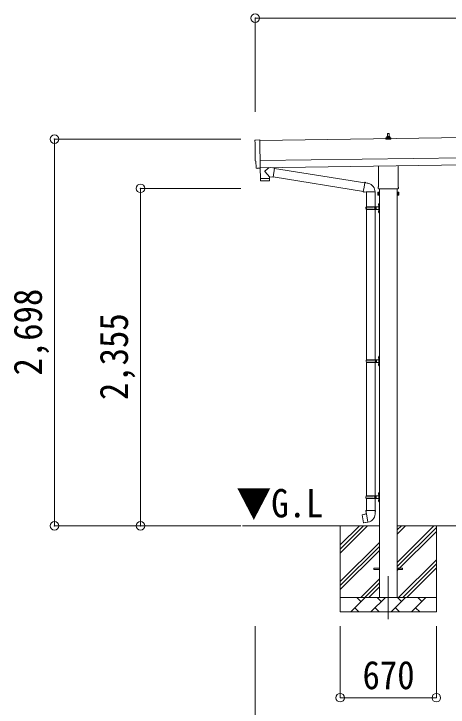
# Model space of a CAD drawing. Units: millimetres at full size, sheet at 1:60. Extents: x -16864 to 16864, y -11640 to 11640.
# Drawn here: x -564 to 2464, y -8359 to -3521 of the extents above; entities that cross this region are included whole.
import ezdxf
from ezdxf.enums import TextEntityAlignment as Align

# ---------------------------------------------------------------- set-up
doc = ezdxf.new("R2010")
doc.units = ezdxf.units.MM
doc.header["$LTSCALE"] = 60
doc.header["$PDMODE"] = 32
doc.header["$PDSIZE"] = 60
doc.linetypes.add('CHAIN1', pattern=[8, 5, -1, 1, -1])
for name, color, linetype, lineweight in [('0-1_Defpoints', 7, 'CHAIN1', 9), ('0-2_TEXT1', 4, 'Continuous', 9), ('0-3_SHAPE', 7, 'Continuous', 9), ('0-7_PARTS2', 7, 'Continuous', 9), ('0-8_TABLE1', 6, 'Continuous', 9), ('0-9_DIM1', 7, 'Continuous', 9)]:
    doc.layers.add(name, color=color, linetype=linetype, lineweight=lineweight)
doc.styles.add('ＭＳ ゴシック', font='')
doc.styles.get('ＭＳ ゴシック').set_extended_font_data('MS Gothic')

msp = doc.modelspace()

# ---------------------------------------------------------------- linework, layer by layer
at = {"layer": '0-1_Defpoints'}
msp.add_line((2047.05, -7443.97), (2047.05, -7792.97), dxfattribs=at)
at = {"layer": '0-2_TEXT1'}
for p, q in [((6687.12, -4326.28), (1151.66, -4405.36)), ((2029.11, -4395.22), (2029.11, -4387.5)), ((2065.61, -4395.22), (2029.11, -4395.22)), ((2029.49, -4386.72), (2065.23, -4386.72)), ((2029.88, -4386.53), (2036.6, -4384.9)), ((2036.98, -4384.72), (2057.74, -4384.72)), ((2037.36, -4383.93), (2037.36, -4379.72)), ((2038.36, -4379.72), (2056.36, -4379.72)), ((2041.36, -4379.72), (2042.09, -4356.19)), ((2043.09, -4355.22), (2051.64, -4355.22)), ((2052.64, -4356.19), (2053.36, -4379.72)), ((2057.36, -4383.93), (2057.36, -4379.72)), ((2064.85, -4386.53), (2058.13, -4384.9)), ((2065.61, -4395.22), (2065.61, -4387.5)), ((1153.66, -4545.34), (6689.12, -4466.27)), ((1154.37, -4595.34), (6689.84, -4516.26)), ((1978.75, -4729.2), (1978.75, -4583.56)), ((2115.35, -4581.61), (2115.35, -4729.2)), ((1134.79, -4599.39), (1127.87, -4599.13)), ((1977.05, -4737.97), (1977.05, -4732.47)), ((2117.05, -4732.47), (2117.05, -4737.97)), ((1973.05, -4767.47), (1973.81, -4766.16)), ((1973.05, -4767.47), (1973.05, -4784.47)), ((1973.05, -4784.47), (1973.81, -4785.79)), ((1980.05, -4771.07), (1973.81, -4771.07)), ((1980.05, -4780.88), (1973.81, -4780.88)), ((1980.05, -4785.79), (1973.81, -4785.79)), ((2114.99, -4741.47), (1979.12, -4741.47)), ((1982.55, -4785.17), (1980.05, -4785.17)), ((1984.55, -4741.47), (1984.55, -7593.97)), ((2109.55, -7593.97), (2109.55, -4741.47)), ((2111.55, -4785.17), (2114.05, -4785.17)), ((2114.05, -4771.07), (2120.3, -4771.07)), ((2114.05, -4780.88), (2120.3, -4780.88)), ((2114.05, -4785.79), (2120.3, -4785.79)), ((2121.05, -4767.47), (2120.3, -4766.16)), ((2121.05, -4784.47), (2120.3, -4785.79)), ((2121.05, -4767.47), (2121.05, -4784.47)), ((1947.05, -7389.47), (1984.55, -7389.47)), ((1947.05, -7398.47), (1947.05, -7389.47)), ((1947.05, -7389.47), (1984.55, -7389.47)), ((1947.05, -7398.47), (1947.05, -7389.47)), ((1947.05, -7398.47), (1984.55, -7398.47)), ((1947.05, -7398.47), (1984.55, -7398.47)), ((2109.55, -7389.47), (2147.05, -7389.47)), ((2109.55, -7389.47), (2147.05, -7389.47)), ((2109.55, -7398.47), (2147.05, -7398.47)), ((2109.55, -7398.47), (2147.05, -7398.47)), ((2147.05, -7398.47), (2147.05, -7389.47)), ((2147.05, -7398.47), (2147.05, -7389.47))]:
    msp.add_line(p, q, dxfattribs=at)
for points in [[(1120.04, -4402.37), (1151.58, -4400.27), (1154.41, -4598.11)], [(1124.99, -4596.17), (1124.32, -4549.15), (1123.72, -4549.16)], [(1135.53, -4599.1), (1136.19, -4598.46), (1154.43, -4599.11)], [(1980.05, -4785.79), (1980.05, -4766.16), (1973.81, -4766.16)], [(1980.05, -4785.17), (1980.05, -4766.77), (1982.55, -4766.77)], [(2114.05, -4785.17), (2114.05, -4766.77), (2111.55, -4766.77)], [(2114.05, -4785.79), (2114.05, -4766.16), (2120.3, -4766.16)]]:
    msp.add_lwpolyline(points, dxfattribs=at)
for points in [[(1982.55, -4786.47), (1982.55, -4765.47), (1984.55, -4765.47), (1984.55, -4786.47)], [(2111.55, -4786.47), (2111.55, -4765.47), (2109.55, -4765.47), (2109.55, -4786.47)]]:
    msp.add_lwpolyline(points, close=True, dxfattribs=at)
for centre, radius, start, end in [((2030.11, -4387.5), 1, 103.62699, 180), ((2036.36, -4383.93), 1, 283.62699, 0), ((2041.45, -4380.35), 4.13, 90, 171.17633), ((2038.36, -4380.72), 1, 90, 180), ((2043.09, -4356.22), 1, 90, 178.60509), ((2050.7, -4379.72), 4.83, 133.60282, 180), ((2044.03, -4379.72), 4.83, 0, 46.39718), ((2051.64, -4356.22), 1, 1.39491, 90), ((2053.28, -4380.35), 4.13, 8.82367, 90), ((2056.36, -4380.72), 1, 0, 90), ((2058.36, -4383.93), 1, 180, 256.37301), ((2064.61, -4387.5), 1, 0, 76.37301), ((1981.05, -4732.47), 4, 125.09963, 180), ((1981.05, -4737.97), 4, 180, 194.47751), ((1981.05, -4737.97), 4, 194.47751, 241.04498), ((2113.05, -4737.97), 4, 298.95502, 345.52249), ((2113.05, -4732.47), 4, 0, 54.90037), ((2113.05, -4737.97), 4, 345.52249, 0), ((1977.4, -4768.61), 4.34, 145.61575, 214.38425), ((1989.3, -4775.97), 16.24, 162.41205, 197.58795), ((1977.4, -4783.34), 4.34, 145.61575, 214.38425), ((2104.81, -4775.97), 16.24, 342.41205, 17.58795), ((2116.71, -4768.61), 4.34, 325.61575, 34.38425), ((2116.71, -4783.34), 4.34, 325.61575, 34.38425)]:
    msp.add_arc(centre, radius, start, end, dxfattribs=at)
for centre, major_axis, ratio, start_param, end_param in [((1120.24, -4405.37), (-3, -0.04), 0.99863, 4.7647489, 6.2979817), ((-3644.13, -4543.86), (4762.89, 68.04), 0.99863, 6.2686928, 6.2979817), ((1123.65, -4544.76), (-4.41, -0.06), 0.99863, 6.2686928, 7.8539816), ((1127.99, -4596.12), (-2.15, -2.1), 0.9974, 5.5252311, 7.0411395), ((1134.84, -4598.39), (-0.717, -0.7), 0.9974, 0.7579542, 1.5707963)]:
    msp.add_ellipse(centre, major_axis=major_axis, ratio=ratio, start_param=start_param, end_param=end_param, dxfattribs=at)
at = {"layer": '0-3_SHAPE'}
for p, q in [((1984.55, -7093.97), (1030.61, -7093.97)), ((1712.05, -7093.97), (1712.05, -7693.97)), ((1712.05, -7227.46), (1845.54, -7093.97)), ((1712.05, -7255.74), (1873.82, -7093.97)), ((1712.05, -7284.03), (1902.11, -7093.97)), ((3984.55, -7093.97), (2109.55, -7093.97)), ((2109.55, -7122.8), (2138.38, -7093.97)), ((2109.55, -7151.08), (2166.66, -7093.97)), ((2109.55, -7349.07), (2362.05, -7096.57)), ((2109.55, -7377.36), (2382.05, -7104.86)), ((2382.05, -7093.97), (2382.05, -7693.97)), ((2109.55, -7405.64), (2382.05, -7133.14)), ((1712.05, -7482.02), (1984.55, -7209.52)), ((1712.05, -7510.3), (1984.55, -7237.8)), ((1712.05, -7538.58), (1984.55, -7266.08)), ((2119.21, -7593.97), (2382.05, -7331.13)), ((2147.5, -7593.97), (2382.05, -7359.42)), ((2175.78, -7593.97), (2382.05, -7387.7)), ((1854.65, -7593.97), (1984.55, -7464.07)), ((1882.94, -7593.97), (1984.55, -7492.36)), ((1911.22, -7593.97), (1984.55, -7520.64)), ((1712.05, -7593.97), (2382.05, -7593.97)), ((1784.92, -7693.97), (1884.92, -7593.97)), ((1856.37, -7622.53), (1827.82, -7593.97)), ((1926.34, -7693.97), (2026.34, -7593.97)), ((1997.79, -7622.53), (1969.24, -7593.97)), ((2067.77, -7693.97), (2167.77, -7593.97)), ((2139.21, -7622.53), (2110.66, -7593.97)), ((2209.19, -7693.97), (2309.19, -7593.97)), ((2280.63, -7622.53), (2252.08, -7593.97)), ((1813.48, -7665.42), (1842.03, -7693.97)), ((1954.9, -7665.42), (1983.45, -7693.97)), ((2096.32, -7665.42), (2124.87, -7693.97)), ((2237.74, -7665.42), (2266.29, -7693.97)), ((2382.05, -7693.97), (1712.05, -7693.97))]:
    msp.add_line(p, q, dxfattribs=at)
at = {"layer": '0-8_TABLE1'}
for p, q in [((1119.05, -3551.34), (1119.05, -4205.66)), ((12978.05, -3551.34), (1119.05, -3551.34)), ((-280.95, -4395.68), (1019.75, -4395.68)), ((-280.95, -4395.68), (-280.95, -7093.97)), ((319.05, -4738.97), (1019.75, -4738.97)), ((319.05, -4738.97), (319.05, -7093.97)), ((-280.95, -7093.97), (1019.75, -7093.97)), ((1118.75, -8994.97), (1118.75, -7792.97)), ((1712.05, -8292.97), (1712.05, -7792.97)), ((2382.05, -8292.97), (2382.05, -7792.97)), ((1712.05, -8292.97), (2382.05, -8292.97))]:
    msp.add_line(p, q, dxfattribs=at)
for p in [(1119.05, -3551.34), (-280.95, -4395.68), (319.05, -4738.97), (-280.95, -7093.97), (319.05, -7093.97), (1712.05, -8292.97), (2382.05, -8292.97)]:
    msp.add_point(p, dxfattribs=at)
at = {"layer": '0-9_DIM1'}
for p, q in [((1215.82, -4594.46), (1188.17, -4616.97)), ((1253.44, -4598.47), (1227.6, -4594.29)), ((1154.41, -4598.11), (1154.43, -4599.11)), ((1218.86, -4657.41), (1187.99, -4624.3)), ((1253.44, -4598.47), (1243.27, -4661.35)), ((1253.14, -4600.3), (1883.49, -4700.66)), ((1155.06, -4671.34), (1155.47, -4684.38)), ((1216.05, -4686.47), (1158.51, -4687.29)), ((1159.54, -4670.27), (1159.57, -4671.27)), ((1214.54, -4669.49), (1214.53, -4670.49)), ((1218.86, -4657.41), (1243.27, -4661.35)), ((1218.86, -4657.41), (1219.04, -4669.42)), ((1243.57, -4659.53), (1873.07, -4759.75)), ((1872.75, -4761.57), (1878.28, -4730.2)), ((1883.81, -4698.84), (1878.28, -4730.2)), ((1883.81, -4698.84), (1884.96, -4696.86)), ((1884.96, -4696.86), (1888.52, -4697.49)), ((1888.52, -4697.49), (1888.93, -4699.83)), ((1903.45, -4702.66), (1905.13, -4704.29)), ((1905.13, -4704.29), (1907.25, -4704.73)), ((1872.75, -4761.57), (1873.15, -4763.82)), ((1872.75, -4761.57), (1877.9, -4762.39)), ((1873.15, -4763.82), (1876.71, -4764.45)), ((1876.71, -4764.45), (1877.9, -4762.39)), ((1877.9, -4762.39), (1892.51, -4764.7)), ((1892.51, -4764.7), (1894.71, -4763.72)), ((1955.01, -4764.11), (1893.83, -4764.11)), ((1894.55, -4764.11), (1894.55, -4868.11)), ((1954.55, -4764.11), (1954.55, -4868.11)), ((1891.55, -4870.11), (1941.89, -4870.11)), ((1891.55, -4884.11), (1941.89, -4884.11)), ((1892.55, -4868.11), (1978.55, -4868.11)), ((1892.55, -4868.11), (1892.55, -4870.11)), ((1892.55, -4886.11), (1892.55, -4884.11)), ((1894.55, -4867.89), (1894.55, -5934.97)), ((1951.55, -4868.11), (1951.55, -4872.61)), ((1951.55, -4872.61), (1953.55, -4872.61)), ((1951.55, -4886.11), (1951.55, -4881.61)), ((1951.55, -4881.61), (1953.55, -4881.61)), ((1953.55, -4872.61), (1953.55, -4877.11)), ((1953.55, -4881.61), (1953.55, -4877.11)), ((1954.55, -4867.89), (1954.55, -5934.97)), ((1959.55, -4868.11), (1959.55, -4877.11)), ((1959.55, -4872.61), (1962.55, -4872.61)), ((1959.55, -4886.11), (1959.55, -4877.11)), ((1959.55, -4881.61), (1962.55, -4881.61)), ((1962.55, -4872.61), (1962.55, -4877.11)), ((1962.55, -4881.61), (1962.55, -4877.11)), ((1978.25, -4850.96), (1980.3, -4851.96)), ((1979.52, -4848.96), (1980.15, -4848.96)), ((1979.52, -4848.96), (1979.52, -4857.26)), ((1979.52, -4857.26), (1980.15, -4857.26)), ((1980.15, -4848.96), (1980.15, -4857.26)), ((1980.15, -4848.96), (1980.55, -4849.36)), ((1980.15, -4857.26), (1980.55, -4856.86)), ((1980.3, -4851.96), (1980.91, -4853.11)), ((1980.55, -4845.11), (1983.55, -4843.61)), ((1980.55, -4845.11), (1980.55, -4877.11)), ((1980.55, -4849.36), (1980.55, -4856.86)), ((1980.55, -4909.11), (1980.55, -4877.11)), ((1983.55, -4843.61), (1983.55, -4877.11)), ((1983.55, -4843.61), (1984.55, -4843.61)), ((1983.55, -4910.61), (1983.55, -4877.11)), ((1984.55, -4843.61), (1984.55, -4877.11)), ((1984.55, -4910.61), (1984.55, -4877.11)), ((1892.55, -4886.11), (1978.55, -4886.11)), ((1978.25, -4898.96), (1980.3, -4899.96)), ((1979.52, -4896.96), (1980.15, -4896.96)), ((1979.52, -4896.96), (1979.52, -4905.26)), ((1979.52, -4905.26), (1980.15, -4905.26)), ((1980.15, -4896.96), (1980.15, -4905.26)), ((1980.15, -4896.96), (1980.55, -4897.36)), ((1980.15, -4905.26), (1980.55, -4904.86)), ((1980.3, -4899.96), (1980.91, -4901.11)), ((1980.55, -4897.36), (1980.55, -4904.86)), ((1980.55, -4909.11), (1983.55, -4910.61)), ((1983.55, -4910.61), (1984.55, -4910.61)), ((1894.05, -5936.97), (1944.39, -5936.97)), ((1895.05, -5934.97), (1895.05, -5936.97)), ((1895.05, -5934.97), (1978.55, -5934.97)), ((1954.05, -5934.97), (1954.05, -5939.47)), ((1954.05, -5939.47), (1956.05, -5939.47)), ((1954.05, -5952.97), (1954.05, -5948.47)), ((1954.05, -5948.47), (1956.05, -5948.47)), ((1956.05, -5939.47), (1956.05, -5943.97)), ((1956.05, -5948.47), (1956.05, -5943.97)), ((1962.05, -5934.97), (1962.05, -5943.97)), ((1962.05, -5939.47), (1965.05, -5939.47)), ((1962.05, -5952.97), (1962.05, -5943.97)), ((1962.05, -5948.47), (1965.05, -5948.47)), ((1965.05, -5939.47), (1965.05, -5943.97)), ((1965.05, -5948.47), (1965.05, -5943.97)), ((1978.25, -5917.83), (1980.3, -5918.82)), ((1979.52, -5915.82), (1980.15, -5915.82)), ((1979.52, -5915.82), (1979.52, -5924.12)), ((1979.52, -5924.12), (1980.15, -5924.12)), ((1980.15, -5915.82), (1980.15, -5924.12)), ((1980.15, -5915.82), (1980.55, -5916.22)), ((1980.15, -5924.12), (1980.55, -5923.72)), ((1980.3, -5918.82), (1980.91, -5919.97)), ((1980.55, -5911.97), (1983.55, -5910.47)), ((1980.55, -5911.97), (1980.55, -5943.97)), ((1980.55, -5916.22), (1980.55, -5923.72)), ((1980.55, -5975.97), (1980.55, -5943.97)), ((1983.55, -5910.47), (1983.55, -5943.97)), ((1983.55, -5910.47), (1984.55, -5910.47)), ((1983.55, -5977.47), (1983.55, -5943.97)), ((1984.55, -5910.47), (1984.55, -5943.97)), ((1984.55, -5977.47), (1984.55, -5943.97)), ((1894.05, -5950.97), (1944.39, -5950.97)), ((1894.55, -5952.97), (1894.55, -6884.97)), ((1895.05, -5952.97), (1895.05, -5950.97)), ((1895.05, -5952.97), (1978.55, -5952.97)), ((1954.55, -5952.97), (1954.55, -6884.97)), ((1978.25, -5965.83), (1980.3, -5966.82)), ((1979.52, -5963.82), (1980.15, -5963.82)), ((1979.52, -5963.82), (1979.52, -5972.12)), ((1979.52, -5972.12), (1980.15, -5972.12)), ((1980.15, -5963.82), (1980.15, -5972.12)), ((1980.15, -5963.82), (1980.55, -5964.22)), ((1980.15, -5972.12), (1980.55, -5971.72)), ((1980.3, -5966.82), (1980.91, -5967.97)), ((1980.55, -5964.22), (1980.55, -5971.72)), ((1980.55, -5975.97), (1983.55, -5977.47)), ((1983.55, -5977.47), (1984.55, -5977.47)), ((1978.25, -6867.83), (1980.3, -6868.82)), ((1979.52, -6865.82), (1980.15, -6865.82)), ((1979.52, -6865.82), (1979.52, -6874.12)), ((1980.15, -6865.82), (1980.15, -6874.12)), ((1980.15, -6865.82), (1980.55, -6866.22)), ((1980.3, -6868.82), (1980.91, -6869.97)), ((1980.55, -6861.97), (1983.55, -6860.47)), ((1980.55, -6861.97), (1980.55, -6893.97)), ((1980.55, -6866.22), (1980.55, -6873.72)), ((1983.55, -6860.47), (1983.55, -6893.97)), ((1983.55, -6860.47), (1984.55, -6860.47)), ((1984.55, -6860.47), (1984.55, -6893.97)), ((1891.55, -6886.97), (1941.89, -6886.97)), ((1891.55, -6900.97), (1941.89, -6900.97)), ((1892.55, -6884.97), (1978.55, -6884.97)), ((1892.55, -6884.97), (1892.55, -6886.97)), ((1892.55, -6902.97), (1892.55, -6900.97)), ((1892.55, -6902.97), (1978.55, -6902.97)), ((1894.55, -6902.97), (1894.55, -6987.9)), ((1951.55, -6884.97), (1951.55, -6889.47)), ((1951.55, -6889.47), (1953.55, -6889.47)), ((1951.55, -6902.97), (1951.55, -6898.47)), ((1951.55, -6898.47), (1953.55, -6898.47)), ((1953.55, -6889.47), (1953.55, -6893.97)), ((1953.55, -6898.47), (1953.55, -6893.97)), ((1954.55, -6902.97), (1954.55, -6987.9)), ((1959.55, -6884.97), (1959.55, -6893.97)), ((1959.55, -6889.47), (1962.55, -6889.47)), ((1959.55, -6902.97), (1959.55, -6893.97)), ((1959.55, -6898.47), (1962.55, -6898.47)), ((1962.55, -6889.47), (1962.55, -6893.97)), ((1962.55, -6898.47), (1962.55, -6893.97)), ((1978.25, -6915.83), (1980.3, -6916.82)), ((1979.52, -6874.12), (1980.15, -6874.12)), ((1979.52, -6913.82), (1980.15, -6913.82)), ((1979.52, -6913.82), (1979.52, -6922.12)), ((1980.15, -6874.12), (1980.55, -6873.72)), ((1980.15, -6913.82), (1980.15, -6922.12)), ((1980.15, -6913.82), (1980.55, -6914.22)), ((1980.3, -6916.82), (1980.91, -6917.97)), ((1980.55, -6925.97), (1980.55, -6893.97)), ((1980.55, -6914.22), (1980.55, -6921.72)), ((1983.55, -6927.47), (1983.55, -6893.97)), ((1984.55, -6927.47), (1984.55, -6893.97)), ((1979.52, -6922.12), (1980.15, -6922.12)), ((1980.15, -6922.12), (1980.55, -6921.72)), ((1980.55, -6925.97), (1983.55, -6927.47)), ((1983.55, -6927.47), (1984.55, -6927.47)), ((1893.96, -7011.1), (1866.1, -7016.35)), ((1878.84, -7013.75), (1878.63, -7013.99)), ((1892.7, -6987.9), (1890.55, -6988.68)), ((1890.55, -6988.68), (1890.55, -6992.3)), ((1890.55, -6992.3), (1892.8, -6993.12)), ((1892.7, -6987.9), (1924.55, -6987.9)), ((1892.7, -6987.9), (1892.8, -6993.12)), ((1892.8, -6993.12), (1893.05, -7007.9)), ((1893.05, -7007.9), (1894.4, -7009.9)), ((1904.32, -7068.4), (1894.18, -7010.93)), ((1894.21, -7010.1), (1894.21, -7010.81)), ((1894.4, -7009.9), (1894.37, -7009.91)), ((1956.4, -6987.9), (1924.55, -6987.9)), ((1954.74, -7009.84), (1954.67, -7012.01)), ((1956.06, -7007.9), (1954.74, -7009.84)), ((1958.55, -6992.3), (1956.31, -6993.12)), ((1956.4, -6987.9), (1958.55, -6988.68)), ((1958.55, -6988.68), (1958.55, -6992.3)), ((1866.1, -7016.35), (1865.29, -7017.52)), ((1865.29, -7017.52), (1874.91, -7072.08)), ((1888.93, -7070.99), (1888.65, -7070.84)), ((1904.62, -7069.16), (1904.38, -7068.5))]:
    msp.add_line(p, q, dxfattribs=at)
for points in [[(1154.02, -4599.1), (1155.04, -4670.34), (1219.04, -4669.42)], [(1219.01, -4683.48), (1219.05, -4670.42), (1155.06, -4671.34)], [(1883.81, -4698.84), (1888.93, -4699.83), (1903.45, -4702.66)], [(1978.25, -4855.26), (1980.3, -4854.26), (1980.91, -4853.11)], [(1978.25, -4903.26), (1980.3, -4902.26), (1980.91, -4901.11)], [(1978.25, -5922.12), (1980.3, -5921.12), (1980.91, -5919.97)], [(1978.25, -5970.12), (1980.3, -5969.12), (1980.91, -5967.97)], [(1978.25, -6872.12), (1980.3, -6871.12), (1980.91, -6869.97)], [(1978.25, -6920.12), (1980.3, -6919.12), (1980.91, -6917.97)], [(1881.08, -7013.53), (1880.8, -7013.38), (1878.84, -7013.75)], [(1956.4, -6987.9), (1956.31, -6993.12), (1956.06, -7007.9)], [(1904.05, -7068.31), (1876.07, -7072.9), (1874.91, -7072.08)], [(1891.12, -7070.43), (1890.9, -7070.67), (1888.93, -7070.99)]]:
    msp.add_lwpolyline(points, dxfattribs=at)
for centre, radius, start, end in [((1191.48, -4620.72), 5, 131.47396, 225.79244), ((1158.47, -4684.29), 3, 181.81845, 270.86677), ((1216.01, -4683.47), 3, 270.81845, 359.81845), ((1894.71, -4763.72), 60.3, 359.62495, 78), ((1940.3, -4877.11), 49.25, 171.82876, 180.00002), ((1940.3, -4877.11), 49.25, 180.00002, 188.17127), ((1941.89, -4868.11), 2, 270, 359.99998), ((1941.89, -4886.11), 2, 0.00005, 90.00004), ((1983.85, -4853.11), 6, 136.21765, 223.78235), ((1978.55, -4866.11), 2, 270, 359.99998), ((1983.85, -4901.11), 6, 136.21765, 223.78235), ((1978.55, -4888.11), 2, 0.00005, 90.00004), ((1942.8, -5943.97), 49.25, 171.82876, 180.00002), ((1942.8, -5943.97), 49.25, 180.00002, 188.17127), ((1944.39, -5934.97), 2, 270, 359.99998), ((1983.85, -5919.97), 6, 136.21765, 223.78235), ((1978.55, -5932.97), 2, 270, 359.99998), ((1944.39, -5952.97), 2, 0.00005, 90.00004), ((1983.85, -5967.97), 6, 136.21765, 223.78235), ((1978.55, -5954.97), 2, 0.00005, 90.00004), ((1983.85, -6869.97), 6, 136.21765, 223.78235), ((1940.3, -6893.97), 49.25, 171.82876, 180.00002), ((1940.3, -6893.97), 49.25, 180.00002, 188.17127), ((1941.89, -6884.97), 2, 270, 359.99998), ((1941.89, -6902.97), 2, 0.00005, 90.00004), ((1983.85, -6917.97), 6, 136.21765, 223.78235), ((1978.55, -6882.97), 2, 270, 359.99998), ((1978.55, -6904.97), 2, 0.00005, 90.00004), ((1893.91, -7010.81), 0.3, 280.66842, 0), ((1894.41, -7010.1), 0.2, 100, 180), ((1894.4, -7009.9), 60.3, 279.96938, 358), ((1904.1, -7068.6), 0.3, 20, 99.33158), ((1904.81, -7069.09), 0.2, 200, 279.96938)]:
    msp.add_arc(centre, radius, start, end, dxfattribs=at)

# ---------------------------------------------------------------- texts
at = {"layer": '0-7_PARTS2', "style": 'ＭＳ ゴシック', "width": 0.9}
msp.add_text('▼G.L', height=197.9, dxfattribs=at).set_placement((987.89, -7094.26), align=Align.BOTTOM_LEFT)
at = {"layer": '0-8_TABLE1', "color": 7, "style": 'ＭＳ ゴシック', "width": 0.9}
for s, p in [('2,698', (-308.45, -6044.83)), ('2,355', (291.55, -6216.47))]:
    msp.add_text(s, height=197.9, rotation=90, dxfattribs=at).set_placement(p, align=Align.BOTTOM_LEFT)
msp.add_text('670', height=197.9, dxfattribs=at).set_placement((1867.05, -8292.97), align=Align.BOTTOM_LEFT)

doc.saveas('drawing.dxf')
